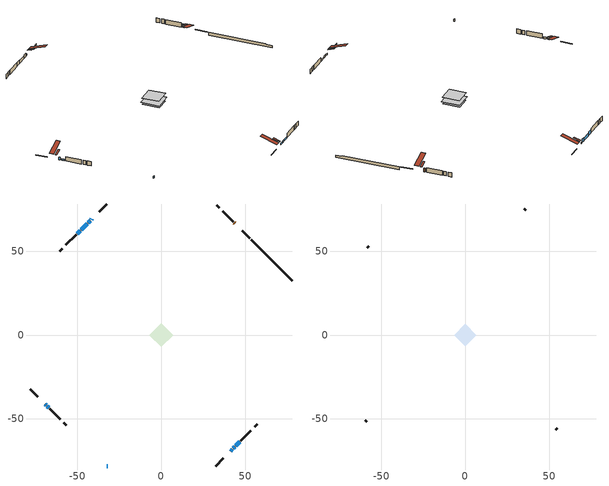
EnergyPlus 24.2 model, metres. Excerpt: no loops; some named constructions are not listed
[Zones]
conditioned space
 floor outside (Floor1 construction): -2.67,0 0,2.67 2.67,0 0,-2.67 z0.64
 floor outside (Floor2 construction): -1.73,0 0,1.73 1.73,0 0,-1.73 z0.64
 floor adiabatic (AdiabaticFloorConstruction): -7.12,0 0,7.12 7.12,0 0,-7.12 z0.64
 floor foundation (Slab1 construction): -6.14,0.54 -0.54,6.14 6.14,-0.54 0.54,-6.14 z-0.98
 wall outside (RimJoist1 construction): 32.36,-78.13 36.97,-73.52 / -78.13,-32.36 -73.52,-36.97 / -32.36,78.13 -36.97,73.52 / 52.9,57.59 48.3,62.2 z0.64:0.94
 wall outside (AdiabaticWallConstruction 1): 43.96,66.53 43.5,66.99 z0.64:2.67
 wall outside (AdiabaticWallConstruction): -32.36,-78.13 -31.9,-78.13 z0.64:1.86; -69.19,-41.3 -68.61,-41.88 z0.64:2.09; -67.96,-42.54 -67.02,-43.47 z0.64:1.56; -41.3,69.19 -41.81,68.68 z0.64:1.46; 41.3,-69.19 42.31,-68.18 / 44.55,-65.94 46.71,-63.78 z0.64:1.45; -42.46,68.03 -43.58,66.91 z0.64:2.67; -44.23,66.26 -47.76,62.74 z0.64:2.14; -48.41,62.08 -50.14,60.35 z0.64:2.75; 42.96,-67.53 43.9,-66.59 z0.64:1.66
 wall outside (Wall1 construction): 47.36,-63.13 53.38,-57.11 / -66.37,-44.13 -60.35,-50.15 / -50.79,59.7 -56.81,53.68 / 42.84,67.65 36.82,73.67 z0.64:3.08
 wall outside (Wall3 construction): 55.65,-54.84 57.19,-53.3 / -58.08,-52.42 -56.54,-53.95 / -59.08,51.41 -60.62,49.87 / 34.56,75.94 33.02,77.47 z0.64:3.08
 wall foundation (FoundationWall1 construction): 53.56,56.93,-0.98 53.56,56.93,0.64 75.67,34.82,0.64 75.67,34.82,0.14 78.13,32.36,0.14 78.13,32.36,-0.98
 window (WindowConstruction 7): -32.36,-78.13 -31.91,-78.13 z0.64:1.86
 window (WindowConstruction 5): -69.19,-41.3 -68.61,-41.88 z0.64:2.09
 window (WindowConstruction 6): -67.96,-42.54 -67.02,-43.47 z0.64:1.55
 window (WindowConstruction 8): -41.3,69.19 -41.81,68.69 z0.64:1.45
 window (WindowConstruction 9): 41.3,-69.19 42.31,-68.18 z0.64:1.45
 window (WindowConstruction): -42.46,68.03 -43.58,66.91 z0.64:2.67
 window (WindowConstruction 1): -44.23,66.26 -47.76,62.74 z0.64:2.14
 window (WindowConstruction 2): -48.41,62.08 -50.14,60.35 z0.64:2.75
 window (WindowConstruction 3): 42.96,-67.53 43.9,-66.59 z0.64:1.66
 window (WindowConstruction 4): 44.56,-65.94 46.71,-63.78 z0.64:1.45
 door (Door): 43.96,66.53 43.5,66.99 z0.64:2.67
 ceiling adiabatic (AdiabaticFloorConstruction): 0,-7.12 7.12,0 0,7.12 -7.12,0 z0.64
 roof outside (Roof2 construction): 40.65,-69.84,3.08 38.11,-67.31,4.27 37.44,-67.98,4.27 39.98,-70.51,3.08; -69.84,-40.65,3.08 -67.31,-38.11,4.27 -67.98,-37.44,4.27 -70.51,-39.98,3.08; -40.65,69.84,3.08 -38.11,67.31,4.27 -37.44,67.98,4.27 -39.98,70.51,3.08; 44.62,65.87,3.08 42.08,63.34,4.27 42.75,62.67,4.27 45.29,65.2,3.08
attic - vented
 floor to conditioned space (Floor3 construction Reversed): -6.6,0 0,6.6 6.6,0 0,-6.6 z3.08
 wall outside (Wall2 construction): 54.04,-56.45 55,-55.49 / -59.69,-50.8 -58.73,-51.76 / -57.47,53.02 -58.43,52.07 / 36.17,74.32 35.21,75.28 z0.64:3.08
 roof outside (Roof1 construction): 39.32,-71.17,3.08 32.89,-64.74,6.11 31.2,-66.43,6.11 37.63,-72.86,3.08; -71.17,-39.32,3.08 -64.74,-32.89,6.11 -66.43,-31.2,6.11 -72.86,-37.63,3.08; -39.32,71.17,3.08 -32.89,64.74,6.11 -31.2,66.43,6.11 -37.63,72.86,3.08; 45.94,64.55,3.08 39.51,58.12,6.11 41.21,56.42,6.11 47.64,62.85,3.08
[Material] Roughness=Rough; Thermal Absorptance=0.9
Name | Thickness {m} | Conductivity {W/m-K} | Density {kg/m3} | Specific Heat {J/kg-K} | Solar Absorptance | Visible Absorptance
ceiling loosefill ins | 0.169333 | 0.0480833 | 16.02 | 1046.75 | 0.7 | 0.7
ceiling stud and cavity | 0.1397 | 0.140668 | 65.682 | 1177.47 | 0.7 | 0.7
gypsum board | 0.0127 | 0.160291 | 801 | 837.4 | 0.6 | 0.6
[Construction]
Floor3 construction: ceiling loosefill ins, ceiling stud and cavity, gypsum board
[Schedule:Day:Interval]
interior lighting schedule day: No, 01:00, 0.108182, 04:00, 0.0901515, 05:00, 0.0991667, 06:00, 0.162273, 07:00, 0.270455, 08:00, 0.342576, 10:00, 0.369621, 11:00, 0.351591, 12:00, 0.333561, 13:00, 0.324545, 14:00, 0.31553, 15:00, 0.333561, 16:00, 0.369621, 17:00, 0.450758, 18:00, 0.585985, 19:00, 0.775303, 20:00, 0.955606, 21:00, 0.991667, 22:00, 0.712197, 23:00, 0.360606, 24:00, 0.162273
interior lighting schedule day 1: No, 01:00, 0.100909, 04:00, 0.0840909, 05:00, 0.0925, 06:00, 0.151364, 07:00, 0.252273, 08:00, 0.319545, 10:00, 0.344773, 11:00, 0.327955, 12:00, 0.311136, 13:00, 0.302727, 14:00, 0.294318, 15:00, 0.311136, 16:00, 0.344773, 17:00, 0.420455, 18:00, 0.546591, 19:00, 0.723182, 20:00, 0.891364, 21:00, 0.925, 22:00, 0.664318, 23:00, 0.336364, 24:00, 0.151364
interior lighting schedule day 2: No, 01:00, 0.0927273, 04:00, 0.0772727, 05:00, 0.085, 06:00, 0.139091, 07:00, 0.231818, 08:00, 0.293636, 10:00, 0.316818, 11:00, 0.301364, 12:00, 0.285909, 13:00, 0.278182, 14:00, 0.270455, 15:00, 0.285909, 16:00, 0.316818, 17:00, 0.386364, 18:00, 0.502273, 19:00, 0.664545, 20:00, 0.819091, 21:00, 0.85, 22:00, 0.610455, 23:00, 0.309091, 24:00, 0.139091
interior lighting schedule day 3: No, 01:00, 0.0845455, 04:00, 0.0704545, 05:00, 0.0775, 06:00, 0.126818, 07:00, 0.211364, 08:00, 0.267727, 10:00, 0.288864, 11:00, 0.274773, 12:00, 0.260682, 13:00, 0.253636, 14:00, 0.246591, 15:00, 0.260682, 16:00, 0.288864, 17:00, 0.352273, 18:00, 0.457955, 19:00, 0.605909, 20:00, 0.746818, 21:00, 0.775, 22:00, 0.556591, 23:00, 0.281818, 24:00, 0.126818
interior lighting schedule day 4: No, 01:00, 0.0763636, 04:00, 0.0636364, 05:00, 0.07, 06:00, 0.114545, 07:00, 0.190909, 08:00, 0.241818, 10:00, 0.260909, 11:00, 0.248182, 12:00, 0.235455, 13:00, 0.229091, 14:00, 0.222727, 15:00, 0.235455, 16:00, 0.260909, 17:00, 0.318182, 18:00, 0.413636, 19:00, 0.547273, 20:00, 0.674545, 21:00, 0.7, 22:00, 0.502727, 23:00, 0.254545, 24:00, 0.114545
interior lighting schedule day 5: No, 01:00, 0.0727273, 04:00, 0.0606061, 05:00, 0.0666667, 06:00, 0.109091, 07:00, 0.181818, 08:00, 0.230303, 10:00, 0.248485, 11:00, 0.236364, 12:00, 0.224242, 13:00, 0.218182, 14:00, 0.212121, 15:00, 0.224242, 16:00, 0.248485, 17:00, 0.30303, 18:00, 0.393939, 19:00, 0.521212, 20:00, 0.642424, 21:00, 0.666667, 22:00, 0.478788, 23:00, 0.242424, 24:00, 0.109091
interior lighting schedule day 6: No, 01:00, 0.0745455, 04:00, 0.0621212, 05:00, 0.0683333, 06:00, 0.111818, 07:00, 0.186364, 08:00, 0.236061, 10:00, 0.254697, 11:00, 0.242273, 12:00, 0.229848, 13:00, 0.223636, 14:00, 0.217424, 15:00, 0.229848, 16:00, 0.254697, 17:00, 0.310606, 18:00, 0.403788, 19:00, 0.534242, 20:00, 0.658485, 21:00, 0.683333, 22:00, 0.490758, 23:00, 0.248485, 24:00, 0.111818
interior lighting schedule day 7: No, 01:00, 0.08, 04:00, 0.0666667, 05:00, 0.0733333, 06:00, 0.12, 07:00, 0.2, 08:00, 0.253333, 10:00, 0.273333, 11:00, 0.26, 12:00, 0.246667, 13:00, 0.24, 14:00, 0.233333, 15:00, 0.246667, 16:00, 0.273333, 17:00, 0.333333, 18:00, 0.433333, 19:00, 0.573333, 20:00, 0.706667, 21:00, 0.733333, 22:00, 0.526667, 23:00, 0.266667, 24:00, 0.12
interior lighting schedule day 8: No, 01:00, 0.0890909, 04:00, 0.0742424, 05:00, 0.0816667, 06:00, 0.133636, 07:00, 0.222727, 08:00, 0.282121, 10:00, 0.304394, 11:00, 0.289545, 12:00, 0.274697, 13:00, 0.267273, 14:00, 0.259848, 15:00, 0.274697, 16:00, 0.304394, 17:00, 0.371212, 18:00, 0.482576, 19:00, 0.638485, 20:00, 0.78697, 21:00, 0.816667, 22:00, 0.586515, 23:00, 0.29697, 24:00, 0.133636
interior lighting schedule day 9: No, 01:00, 0.0972727, 04:00, 0.0810606, 05:00, 0.0891667, 06:00, 0.145909, 07:00, 0.243182, 08:00, 0.30803, 10:00, 0.332348, 11:00, 0.316136, 12:00, 0.299924, 13:00, 0.291818, 14:00, 0.283712, 15:00, 0.299924, 16:00, 0.332348, 17:00, 0.405303, 18:00, 0.526894, 19:00, 0.697121, 20:00, 0.859242, 21:00, 0.891667, 22:00, 0.640379, 23:00, 0.324242, 24:00, 0.145909
interior lighting schedule day 10: No, 01:00, 0.105455, 04:00, 0.0878788, 05:00, 0.0966667, 06:00, 0.158182, 07:00, 0.263636, 08:00, 0.333939, 10:00, 0.360303, 11:00, 0.342727, 12:00, 0.325152, 13:00, 0.316364, 14:00, 0.307576, 15:00, 0.325152, 16:00, 0.360303, 17:00, 0.439394, 18:00, 0.571212, 19:00, 0.755758, 20:00, 0.931515, 21:00, 0.966667, 22:00, 0.694242, 23:00, 0.351515, 24:00, 0.158182
interior lighting schedule day 11: No, 01:00, 0.109091, 04:00, 0.0909091, 05:00, 0.1, 06:00, 0.163636, 07:00, 0.272727, 08:00, 0.345455, 10:00, 0.372727, 11:00, 0.354545, 12:00, 0.336364, 13:00, 0.327273, 14:00, 0.318182, 15:00, 0.336364, 16:00, 0.372727, 17:00, 0.454545, 18:00, 0.590909, 19:00, 0.781818, 20:00, 0.963636, 21:00, 1, 22:00, 0.718182, 23:00, 0.363636, 24:00, 0.163636
interior lighting schedule default day; occupants schedule default day; clothes dryer schedule default day; cooking range schedule default day; mech vent bath fan 0 schedule default day; mech vent range fan 0 schedule default day; misc plug loads schedule default day; general water use schedule default day; heating setpoint default day; cooling setpoint default day; clothes dryer exhaust 0 schedule default day; cooling season schedule day; cooling season schedule day 2; cooling season schedule default day; exterior lighting schedule default day; natural vent schedule default day: No, 24:00, 0
occupants schedule day: No, 05:00, 0.426829, 06:00, 0.719512, 07:00, 1, 08:00, 0.670732, 09:00, 0.329268, 14:00, 0.170732, 15:00, 0.231707, 16:00, 0.329268, 17:00, 0.5, 18:00, 0.670732, 19:00, 0.829268, 21:00, 1, 22:00, 0.853659, 23:00, 0.646341, 24:00, 0.426829
clothes dryer schedule day; clothes dryer exhaust 0 schedule day: No, 01:00, 0.123457, 02:00, 0.0740741, 03:00, 0.0493827, 04:00, 0.0246914, 05:00, 0.0493827, 06:00, 0.0740741, 07:00, 0.197531, 08:00, 0.395062, 09:00, 0.592593, 10:00, 0.839506, 11:00, 0.962963, 12:00, 1, 13:00, 0.91358, 14:00, 0.82716, 15:00, 0.716049, 16:00, 0.753086, 17:00, 0.679012, 18:00, 0.666667, 20:00, 0.62963, 21:00, 0.641975, 22:00, 0.666667, 23:00, 0.54321, 24:00, 0.296296
cooking range schedule day: No, 05:00, 0.0597015, 06:00, 0.11194, 07:00, 0.171642, 08:00, 0.291045, 11:00, 0.343284, 12:00, 0.402985, 13:00, 0.462687, 14:00, 0.343284, 15:00, 0.291045, 16:00, 0.402985, 17:00, 0.567164, 18:00, 1, 19:00, 0.850746, 20:00, 0.432836, 21:00, 0.291045, 22:00, 0.231343, 23:00, 0.171642, 24:00, 0.11194
mech vent bath fan 0 schedule day: No, 07:00, 0, 08:00, 1, 09:00, 0.2, 24:00, 0
mech vent range fan 0 schedule day: No, 18:00, 0, 19:00, 1, 20:00, 0.2, 24:00, 0
misc plug loads schedule day: No, 06:00, 0.705882, 07:00, 0.745098, 08:00, 0.803922, 15:00, 0.823529, 16:00, 0.862745, 17:00, 0.921569, 18:00, 0.980392, 19:00, 1, 20:00, 0.980392, 21:00, 0.941176, 22:00, 0.862745, 23:00, 0.784314, 24:00, 0.72549
general water use schedule day: No, 01:00, 0.315068, 03:00, 0.287671, 04:00, 0.342466, 05:00, 0.369863, 06:00, 0.520548, 07:00, 0.60274, 08:00, 0.534247, 10:00, 0.506849, 11:00, 0.465753, 14:00, 0.479452, 15:00, 0.534247, 16:00, 0.589041, 17:00, 0.69863, 18:00, 0.876712, 19:00, 0.890411, 20:00, 0.986301, 21:00, 1, 22:00, 0.863014, 23:00, 0.616438, 24:00, 0.465753
heating setpoint day: No, 07:00, 18, 23:00, 21, 24:00, 18
cooling setpoint day: No, 24:00, 25
cooling season schedule day 1: No, 24:00, 1
exterior lighting schedule day: No, 01:00, 0.566667, 03:00, 0.524167, 05:00, 0.495833, 06:00, 0.5525, 07:00, 0.623333, 08:00, 0.580833, 09:00, 0.439167, 10:00, 0.354167, 12:00, 0.34, 13:00, 0.354167, 14:00, 0.396667, 15:00, 0.425, 16:00, 0.495833, 17:00, 0.623333, 18:00, 0.793333, 19:00, 0.906667, 20:00, 0.963333, 21:00, 0.991667, 22:00, 0.920833, 23:00, 0.793333, 24:00, 0.665833
exterior lighting schedule day 1: No, 01:00, 0.528571, 03:00, 0.488929, 05:00, 0.4625, 06:00, 0.515357, 07:00, 0.581429, 08:00, 0.541786, 09:00, 0.409643, 10:00, 0.330357, 12:00, 0.317143, 13:00, 0.330357, 14:00, 0.37, 15:00, 0.396429, 16:00, 0.4625, 17:00, 0.581429, 18:00, 0.74, 19:00, 0.845714, 20:00, 0.898571, 21:00, 0.925, 22:00, 0.858929, 23:00, 0.74, 24:00, 0.621071
exterior lighting schedule day 10: No, 01:00, 0.552381, 03:00, 0.510952, 05:00, 0.483333, 06:00, 0.538571, 07:00, 0.607619, 08:00, 0.56619, 09:00, 0.428095, 10:00, 0.345238, 12:00, 0.331429, 13:00, 0.345238, 14:00, 0.386667, 15:00, 0.414286, 16:00, 0.483333, 17:00, 0.607619, 18:00, 0.773333, 19:00, 0.88381, 20:00, 0.939048, 21:00, 0.966667, 22:00, 0.897619, 23:00, 0.773333, 24:00, 0.649048
exterior lighting schedule day 11: No, 01:00, 0.571429, 03:00, 0.528571, 05:00, 0.5, 06:00, 0.557143, 07:00, 0.628571, 08:00, 0.585714, 09:00, 0.442857, 10:00, 0.357143, 12:00, 0.342857, 13:00, 0.357143, 14:00, 0.4, 15:00, 0.428571, 16:00, 0.5, 17:00, 0.628571, 18:00, 0.8, 19:00, 0.914286, 20:00, 0.971429, 21:00, 1, 22:00, 0.928571, 23:00, 0.8, 24:00, 0.671429
exterior lighting schedule day 2: No, 01:00, 0.485714, 03:00, 0.449286, 05:00, 0.425, 06:00, 0.473571, 07:00, 0.534286, 08:00, 0.497857, 09:00, 0.376429, 10:00, 0.303571, 12:00, 0.291429, 13:00, 0.303571, 14:00, 0.34, 15:00, 0.364286, 16:00, 0.425, 17:00, 0.534286, 18:00, 0.68, 19:00, 0.777143, 20:00, 0.825714, 21:00, 0.85, 22:00, 0.789286, 23:00, 0.68, 24:00, 0.570714
exterior lighting schedule day 3: No, 01:00, 0.442857, 03:00, 0.409643, 05:00, 0.3875, 06:00, 0.431786, 07:00, 0.487143, 08:00, 0.453929, 09:00, 0.343214, 10:00, 0.276786, 12:00, 0.265714, 13:00, 0.276786, 14:00, 0.31, 15:00, 0.332143, 16:00, 0.3875, 17:00, 0.487143, 18:00, 0.62, 19:00, 0.708571, 20:00, 0.752857, 21:00, 0.775, 22:00, 0.719643, 23:00, 0.62, 24:00, 0.520357
exterior lighting schedule day 4: No, 01:00, 0.4, 03:00, 0.37, 05:00, 0.35, 06:00, 0.39, 07:00, 0.44, 08:00, 0.41, 09:00, 0.31, 10:00, 0.25, 12:00, 0.24, 13:00, 0.25, 14:00, 0.28, 15:00, 0.3, 16:00, 0.35, 17:00, 0.44, 18:00, 0.56, 19:00, 0.64, 20:00, 0.68, 21:00, 0.7, 22:00, 0.65, 23:00, 0.56, 24:00, 0.47
exterior lighting schedule day 5: No, 01:00, 0.380952, 03:00, 0.352381, 05:00, 0.333333, 06:00, 0.371429, 07:00, 0.419048, 08:00, 0.390476, 09:00, 0.295238, 10:00, 0.238095, 12:00, 0.228571, 13:00, 0.238095, 14:00, 0.266667, 15:00, 0.285714, 16:00, 0.333333, 17:00, 0.419048, 18:00, 0.533333, 19:00, 0.609524, 20:00, 0.647619, 21:00, 0.666667, 22:00, 0.619048, 23:00, 0.533333, 24:00, 0.447619
exterior lighting schedule day 6: No, 01:00, 0.390476, 03:00, 0.36119, 05:00, 0.341667, 06:00, 0.380714, 07:00, 0.429524, 08:00, 0.400238, 09:00, 0.302619, 10:00, 0.244048, 12:00, 0.234286, 13:00, 0.244048, 14:00, 0.273333, 15:00, 0.292857, 16:00, 0.341667, 17:00, 0.429524, 18:00, 0.546667, 19:00, 0.624762, 20:00, 0.66381, 21:00, 0.683333, 22:00, 0.634524, 23:00, 0.546667, 24:00, 0.45881
exterior lighting schedule day 7: No, 01:00, 0.419048, 03:00, 0.387619, 05:00, 0.366667, 06:00, 0.408571, 07:00, 0.460952, 08:00, 0.429524, 09:00, 0.324762, 10:00, 0.261905, 12:00, 0.251429, 13:00, 0.261905, 14:00, 0.293333, 15:00, 0.314286, 16:00, 0.366667, 17:00, 0.460952, 18:00, 0.586667, 19:00, 0.670476, 20:00, 0.712381, 21:00, 0.733333, 22:00, 0.680952, 23:00, 0.586667, 24:00, 0.492381
exterior lighting schedule day 8: No, 01:00, 0.466667, 03:00, 0.431667, 05:00, 0.408333, 06:00, 0.455, 07:00, 0.513333, 08:00, 0.478333, 09:00, 0.361667, 10:00, 0.291667, 12:00, 0.28, 13:00, 0.291667, 14:00, 0.326667, 15:00, 0.35, 16:00, 0.408333, 17:00, 0.513333, 18:00, 0.653333, 19:00, 0.746667, 20:00, 0.793333, 21:00, 0.816667, 22:00, 0.758333, 23:00, 0.653333, 24:00, 0.548333
exterior lighting schedule day 9: No, 01:00, 0.509524, 03:00, 0.47131, 05:00, 0.445833, 06:00, 0.496786, 07:00, 0.560476, 08:00, 0.522262, 09:00, 0.394881, 10:00, 0.318452, 12:00, 0.305714, 13:00, 0.318452, 14:00, 0.356667, 15:00, 0.382143, 16:00, 0.445833, 17:00, 0.560476, 18:00, 0.713333, 19:00, 0.815238, 20:00, 0.86619, 21:00, 0.891667, 22:00, 0.827976, 23:00, 0.713333, 24:00, 0.59869
[Schedule:Week:Daily]
heating setpoint Week Rule - Jan1-Dec31: heating setpoint day, heating setpoint day, heating setpoint day, heating setpoint day, heating setpoint day, heating setpoint day, heating setpoint day, heating setpoint default day, heating setpoint default day, heating setpoint default day, heating setpoint default day, heating setpoint default day
exterior lighting schedule Week Rule - Sep2-Sep29: exterior lighting schedule day 8, exterior lighting schedule day 8, exterior lighting schedule day 8, exterior lighting schedule day 8, exterior lighting schedule day 8, exterior lighting schedule day 8, exterior lighting schedule day 8, exterior lighting schedule default day, exterior lighting schedule default day, exterior lighting schedule default day, exterior lighting schedule default day, exterior lighting schedule default day
exterior lighting schedule Week Rule - Sep30-Oct6: exterior lighting schedule day 8, exterior lighting schedule day 9, exterior lighting schedule day 9, exterior lighting schedule day 9, exterior lighting schedule day 9, exterior lighting schedule day 9, exterior lighting schedule day 9, exterior lighting schedule default day, exterior lighting schedule default day, exterior lighting schedule default day, exterior lighting schedule default day, exterior lighting schedule default day
exterior lighting schedule Week Rule - Oct7-Oct27: exterior lighting schedule day 9, exterior lighting schedule day 9, exterior lighting schedule day 9, exterior lighting schedule day 9, exterior lighting schedule day 9, exterior lighting schedule day 9, exterior lighting schedule day 9, exterior lighting schedule default day, exterior lighting schedule default day, exterior lighting schedule default day, exterior lighting schedule default day, exterior lighting schedule default day
exterior lighting schedule Week Rule - Oct28-Nov3: exterior lighting schedule day 9, exterior lighting schedule day 9, exterior lighting schedule day 9, exterior lighting schedule day 9, exterior lighting schedule day 10, exterior lighting schedule day 10, exterior lighting schedule day 10, exterior lighting schedule default day, exterior lighting schedule default day, exterior lighting schedule default day, exterior lighting schedule default day, exterior lighting schedule default day
exterior lighting schedule Week Rule - Nov4-Nov24: exterior lighting schedule day 10, exterior lighting schedule day 10, exterior lighting schedule day 10, exterior lighting schedule day 10, exterior lighting schedule day 10, exterior lighting schedule day 10, exterior lighting schedule day 10, exterior lighting schedule default day, exterior lighting schedule default day, exterior lighting schedule default day, exterior lighting schedule default day, exterior lighting schedule default day
exterior lighting schedule Week Rule - Nov25-Dec1: exterior lighting schedule day 10, exterior lighting schedule day 10, exterior lighting schedule day 10, exterior lighting schedule day 10, exterior lighting schedule day 10, exterior lighting schedule day 10, exterior lighting schedule day 11, exterior lighting schedule default day, exterior lighting schedule default day, exterior lighting schedule default day, exterior lighting schedule default day, exterior lighting schedule default day
exterior lighting schedule Week Rule - Dec2-Dec31: exterior lighting schedule day 11, exterior lighting schedule day 11, exterior lighting schedule day 11, exterior lighting schedule day 11, exterior lighting schedule day 11, exterior lighting schedule day 11, exterior lighting schedule day 11, exterior lighting schedule default day, exterior lighting schedule default day, exterior lighting schedule default day, exterior lighting schedule default day, exterior lighting schedule default day
natural vent schedule Week Rule - Jan1-Dec31: natural vent schedule default day, natural vent schedule default day, natural vent schedule default day, natural vent schedule default day, natural vent schedule default day, natural vent schedule default day, natural vent schedule default day, natural vent schedule default day, natural vent schedule default day, natural vent schedule default day, natural vent schedule default day, natural vent schedule default day
